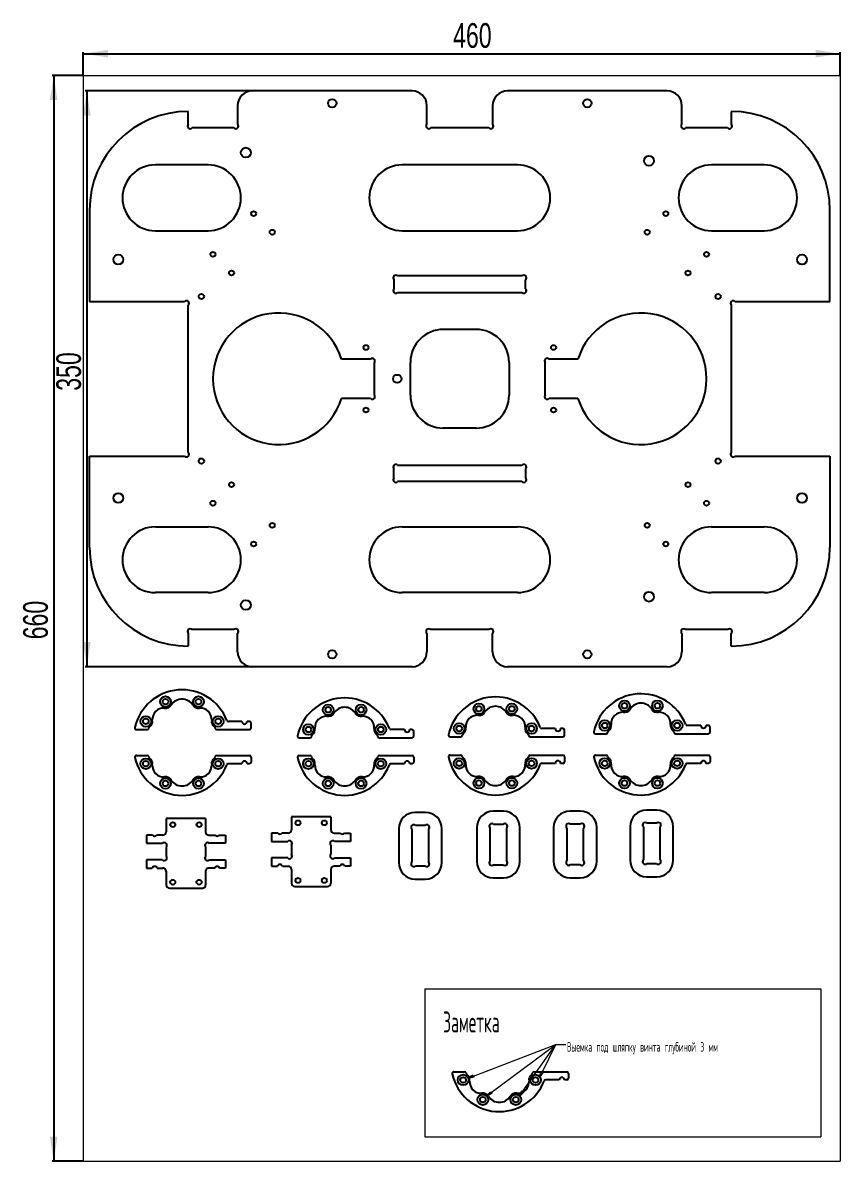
# Model space of a CAD drawing. Header units: millimetres. Extents: x 8 to 1508, y 7 to 699.
# Drawn here: x 8 to 505, y 7 to 699 of the extents above; entities that cross this region are included whole.
import ezdxf

# ---------------------------------------------------------------- set-up
doc = ezdxf.new("R2010")
doc.units = ezdxf.units.MM
doc.layers.add('SLD-0', color=179, linetype='Continuous')
doc.styles.add('SLDTEXTSTYLE0', font='TXT', dxfattribs={"width": 0.445789})
doc.styles.add('SLDTEXTSTYLE1', font='TXT', dxfattribs={"width": 0.7})
doc.styles.add('SLDTEXTSTYLE2', font='TXT', dxfattribs={"width": 0.515789, "bigfont": 'bigfont'})
doc.styles.add('SLDTEXTSTYLE3', font='TXT', dxfattribs={"width": 0.445789, "bigfont": 'bigfont'})
doc.dimstyles.new('SLDDIMSTYLE0', dxfattribs={"dimtxt": 15, "dimasz": 3.302, "dimexe": 0, "dimexo": 0.0625, "dimgap": 3.75, "dimtad": 1, "dimdec": 0, "dimrnd": 1e-09, "dimzin": 12, "dimdsep": 46, "dimtxsty": 'SLDTEXTSTYLE0', "dimblk1": 'NONE', "dimblk2": 'NONE', "dimsah": 1, "dimcen": 0.09, "dimadec": 0, "dimazin": 3, "dimtfac": 1, "dimtdec": 3, "dimtofl": 0, "dimtmove": 0, "dimatfit": 3, "dimldrblk": 'NONE', "dimfxl": 1, "dimfrac": 2, "dimtolj": 1, "dimtzin": 12, "dimarcsym": 0})

# ---------------------------------------------------------------- blocks, each defined once
blk = doc.blocks.new('_D')
at = {"layer": 'SLD-0', "color": 7}
for p, q in [((44.56, 666.78), (44.56, 681.03)), ((44.56, 680.03), (504.56, 680.03)), ((504.56, 666.78), (504.56, 681.03))]:
    blk.add_line(p, q, dxfattribs=at)
for points in [[(44.56, 680.03), (59.56, 677.72), (59.56, 682.34)], [(504.56, 680.03), (489.56, 682.34), (489.56, 677.72)]]:
    blk.add_solid(points, dxfattribs=at)
at = {"layer": 'SLD-0', "color": 7, "insert": (269.29, 698.59), "char_height": 15, "attachment_point": 1, "style": 'SLDTEXTSTYLE1'}
blk.add_mtext('460', dxfattribs=at)
blk = doc.blocks.new('_None')
blk = doc.blocks.new('_D_1')
at = {"layer": 'SLD-0', "color": 7}
for p, q in [((44.55, 666.77), (25.56, 666.77)), ((26.56, 666.77), (26.56, 6.77)), ((44.55, 6.77), (25.56, 6.77))]:
    blk.add_line(p, q, dxfattribs=at)
for points in [[(26.56, 666.77), (24.25, 651.77), (28.87, 651.77)], [(26.56, 6.77), (28.87, 21.77), (24.25, 21.77)]]:
    blk.add_solid(points, dxfattribs=at)
at = {"layer": 'SLD-0', "color": 7, "insert": (8, 324.03), "char_height": 15, "attachment_point": 1, "rotation": 90, "style": 'SLDTEXTSTYLE1'}
blk.add_mtext('660', dxfattribs=at)
blk = doc.blocks.new('_D_6')
at = {"layer": 'SLD-0', "color": 7}
for p, q in [((147.33, 657.4), (45.69, 657.4)), ((46.69, 657.4), (46.69, 307.4)), ((147.33, 307.4), (45.69, 307.4))]:
    blk.add_line(p, q, dxfattribs=at)
for points in [[(46.69, 657.4), (44.38, 642.4), (49, 642.4)], [(46.69, 307.4), (49, 322.4), (44.38, 322.4)]]:
    blk.add_solid(points, dxfattribs=at)
at = {"layer": 'SLD-0', "color": 7, "insert": (28.13, 475.11), "char_height": 15, "attachment_point": 1, "rotation": 90, "style": 'SLDTEXTSTYLE1'}
blk.add_mtext('350', dxfattribs=at)

msp = doc.modelspace()

# ---------------------------------------------------------------- hatches: boundary and pattern name
at = {"linetype": 'Continuous'}
h = msp.add_hatch(dxfattribs=at)
h.set_pattern_fill('ANSI31', style=0)
h.paths.add_polyline_path([(281.49, 59.09), (281.91, 58), (278.43, 57.28)], flags=0)
h = msp.add_hatch(dxfattribs=at)
h.set_pattern_fill('ANSI31', style=0)
h.paths.add_polyline_path([(323.08, 61.38), (324.13, 60.87), (322.08, 57.98)], flags=0)
h = msp.add_hatch(dxfattribs=at)
h.set_pattern_fill('ANSI31', style=0)
h.paths.add_polyline_path([(292.17, 48.99), (292.87, 48.06), (289.71, 46.43)], flags=0)
h = msp.add_hatch(dxfattribs=at)
h.set_pattern_fill('ANSI31', style=0)
h.paths.add_polyline_path([(311.25, 49.62), (312.21, 48.95), (309.72, 46.42)], flags=0)

# ---------------------------------------------------------------- linework, layer by layer
at = {"layer": 'SLD-0', "color": 7, "linetype": 'Continuous', "lineweight": 18}
for p, q in [((44.56, 666.77), (504.56, 666.77)), ((44.56, 666.77), (44.56, 6.77)), ((504.56, 666.77), (504.56, 6.77)), ((252.13, 111.63), (492.85, 111.63)), ((252.13, 111.63), (252.13, 21.61)), ((492.85, 111.63), (492.85, 21.61)), ((281.7, 58.54), (331.64, 77.77)), ((292.52, 48.53), (331.64, 77.77)), ((311.73, 49.29), (331.64, 77.77)), ((323.6, 61.13), (331.64, 77.77)), ((331.64, 77.77), (337.89, 77.77)), ((331.64, 77.77), (337.89, 77.77)), ((331.64, 77.77), (337.89, 77.77)), ((331.64, 77.77), (337.89, 77.77)), ((252.13, 21.61), (492.85, 21.61)), ((44.56, 6.77), (504.56, 6.77))]:
    msp.add_line(p, q, dxfattribs=at)
at = {"layer": 'SLD-0', "color": 7, "linetype": 'Continuous', "lineweight": 25}
for p, q in [((244.34, 657.4), (147.34, 657.4)), ((399.34, 657.4), (302.34, 657.4)), ((108.34, 637.16), (108.34, 644.9)), ((138.34, 648.4), (138.34, 637.16)), ((253.34, 637.16), (253.34, 648.4)), ((293.34, 648.4), (293.34, 637.16)), ((408.34, 637.16), (408.34, 648.4)), ((438.34, 644.9), (438.34, 637.16)), ((136.08, 634.9), (110.6, 634.9)), ((291.08, 634.9), (255.6, 634.9)), ((436.08, 634.9), (410.6, 634.9)), ((120.34, 612.4), (88.34, 612.4)), ((308.34, 612.4), (238.34, 612.4)), ((458.34, 612.4), (426.34, 612.4)), ((48.34, 584.9), (48.34, 529.4)), ((498.34, 529.4), (498.34, 584.9)), ((88.34, 572.4), (120.34, 572.4)), ((238.34, 572.4), (308.34, 572.4)), ((426.34, 572.4), (458.34, 572.4)), ((233.34, 542.64), (233.34, 537.16)), ((311.08, 544.9), (235.6, 544.9)), ((313.34, 537.16), (313.34, 542.64)), ((235.6, 534.9), (311.08, 534.9)), ((48.34, 529.4), (106.08, 529.4)), ((108.34, 437.66), (108.34, 527.14)), ((438.34, 527.14), (438.34, 437.66)), ((440.6, 529.4), (498.34, 529.4)), ((283.34, 512.4), (263.34, 512.4)), ((219.08, 494.4), (201.5, 494.4)), ((221.34, 492.14), (221.34, 472.66)), ((243.34, 472.4), (243.34, 492.4)), ((303.34, 492.4), (303.34, 472.4)), ((325.34, 472.66), (325.34, 492.14)), ((345.18, 494.4), (327.6, 494.4)), ((219.08, 470.4), (201.5, 470.4)), ((345.18, 470.4), (327.6, 470.4)), ((283.34, 452.4), (263.34, 452.4)), ((48.34, 379.9), (48.34, 435.4)), ((48.34, 435.4), (106.08, 435.4)), ((235.6, 429.9), (311.08, 429.9)), ((440.6, 435.4), (498.34, 435.4)), ((498.34, 435.4), (498.34, 379.9)), ((233.34, 422.16), (233.34, 427.64)), ((313.34, 427.64), (313.34, 422.16)), ((311.08, 419.9), (235.6, 419.9)), ((88.34, 392.4), (120.34, 392.4)), ((238.34, 392.4), (308.34, 392.4)), ((426.34, 392.4), (458.34, 392.4)), ((120.34, 352.4), (88.34, 352.4)), ((308.34, 352.4), (238.34, 352.4)), ((458.34, 352.4), (426.34, 352.4)), ((108.34, 327.64), (108.34, 319.9)), ((136.08, 329.9), (110.6, 329.9)), ((138.34, 316.4), (138.34, 327.64)), ((253.34, 327.64), (253.34, 316.4)), ((291.08, 329.9), (255.6, 329.9)), ((293.34, 316.4), (293.34, 327.64)), ((408.34, 327.64), (408.34, 316.4)), ((436.08, 329.9), (410.6, 329.9)), ((438.34, 319.9), (438.34, 327.64)), ((244.34, 307.4), (147.34, 307.4)), ((399.34, 307.4), (302.34, 307.4)), ((97.97, 284.08), (97.97, 284.08)), ((97.97, 284.08), (97.97, 284.08)), ((97.97, 284.08), (97.97, 284.08)), ((97.97, 284.08), (97.97, 284.08)), ((97.97, 284.08), (97.97, 284.08)), ((97.97, 284.08), (97.97, 284.08)), ((97.97, 284.08), (97.97, 284.08)), ((97.97, 284.08), (97.97, 284.08)), ((111.1, 284.08), (111.1, 284.08)), ((111.1, 284.08), (111.1, 284.08)), ((111.1, 284.08), (111.1, 284.08)), ((111.1, 284.08), (111.1, 284.08)), ((111.1, 284.08), (111.1, 284.08)), ((111.1, 284.08), (111.1, 284.08)), ((111.1, 284.08), (111.1, 284.08)), ((111.1, 284.08), (111.1, 284.08)), ((196.78, 279.14), (196.78, 279.14)), ((196.78, 279.14), (196.78, 279.14)), ((196.78, 279.14), (196.78, 279.14)), ((196.78, 279.14), (196.78, 279.14)), ((196.78, 279.14), (196.78, 279.14)), ((196.78, 279.14), (196.78, 279.14)), ((196.78, 279.14), (196.78, 279.14)), ((196.78, 279.14), (196.78, 279.14)), ((209.92, 279.14), (209.92, 279.14)), ((209.92, 279.14), (209.92, 279.14)), ((209.92, 279.14), (209.92, 279.14)), ((209.92, 279.14), (209.92, 279.14)), ((209.92, 279.14), (209.92, 279.14)), ((209.92, 279.14), (209.92, 279.14)), ((209.92, 279.14), (209.92, 279.14)), ((209.92, 279.14), (209.92, 279.14)), ((288.45, 279.73), (288.46, 279.73)), ((288.46, 279.73), (288.46, 279.73)), ((288.46, 279.73), (288.46, 279.73)), ((288.46, 279.73), (288.46, 279.73)), ((288.46, 279.73), (288.46, 279.73)), ((288.46, 279.73), (288.46, 279.73)), ((288.46, 279.73), (288.46, 279.74)), ((288.46, 279.74), (288.46, 279.74)), ((301.59, 279.74), (301.59, 279.74)), ((301.59, 279.74), (301.59, 279.73)), ((301.59, 279.73), (301.59, 279.73)), ((301.59, 279.73), (301.59, 279.73)), ((301.59, 279.73), (301.59, 279.73)), ((301.59, 279.73), (301.59, 279.73)), ((301.59, 279.73), (301.59, 279.73)), ((301.59, 279.73), (301.59, 279.73)), ((376.86, 281.58), (376.86, 281.58)), ((376.86, 281.58), (376.86, 281.58)), ((376.86, 281.58), (376.86, 281.58)), ((376.86, 281.58), (376.86, 281.58)), ((376.86, 281.58), (376.86, 281.58)), ((376.86, 281.58), (376.86, 281.58)), ((376.86, 281.58), (376.86, 281.58)), ((376.86, 281.58), (376.86, 281.58)), ((389.99, 281.58), (389.99, 281.58)), ((389.99, 281.58), (390, 281.58)), ((390, 281.58), (390, 281.58)), ((390, 281.58), (390, 281.58)), ((390, 281.58), (390, 281.58)), ((390, 281.58), (390, 281.58)), ((390, 281.58), (390, 281.58)), ((390, 281.58), (390, 281.58)), ((140.94, 274.13), (132.72, 274.13)), ((145.54, 274.13), (144.14, 274.13)), ((146.54, 270.13), (146.54, 273.13)), ((419.83, 271.64), (411.61, 271.64)), ((424.43, 271.64), (423.03, 271.64)), ((425.43, 267.64), (425.43, 270.64)), ((76.93, 269.13), (83.37, 269.13)), ((125.7, 269.13), (145.54, 269.13)), ((175.74, 264.19), (182.18, 264.19)), ((224.52, 264.19), (244.35, 264.19)), ((239.75, 269.19), (231.53, 269.19)), ((244.35, 269.19), (242.95, 269.19)), ((245.35, 265.19), (245.35, 268.19)), ((267.42, 264.79), (273.86, 264.79)), ((316.19, 264.79), (336.02, 264.79)), ((331.42, 269.79), (323.2, 269.79)), ((336.02, 269.79), (334.62, 269.79)), ((337.02, 265.79), (337.02, 268.79)), ((355.82, 266.64), (362.26, 266.64)), ((404.6, 266.64), (424.43, 266.64)), ((76.93, 253.43), (83.37, 253.43)), ((125.7, 253.43), (145.54, 253.43)), ((146.54, 252.43), (146.54, 249.43)), ((175.74, 253.43), (182.18, 253.43)), ((224.52, 253.43), (244.35, 253.43)), ((245.35, 252.43), (245.35, 249.43)), ((267.42, 253.62), (273.86, 253.62)), ((316.19, 253.62), (336.02, 253.62)), ((337.02, 252.62), (337.02, 249.62)), ((355.82, 253.62), (362.26, 253.62)), ((404.6, 253.62), (424.43, 253.62)), ((425.43, 252.62), (425.43, 249.62)), ((140.94, 248.43), (132.72, 248.43)), ((145.54, 248.43), (144.14, 248.43)), ((239.75, 248.43), (231.53, 248.43)), ((244.35, 248.43), (242.95, 248.43)), ((331.42, 248.62), (323.2, 248.62)), ((336.02, 248.62), (334.62, 248.62)), ((419.83, 248.62), (411.61, 248.62)), ((424.43, 248.62), (423.03, 248.62)), ((97.97, 238.48), (97.97, 238.48)), ((97.97, 238.48), (97.97, 238.48)), ((97.97, 238.48), (97.97, 238.48)), ((97.97, 238.48), (97.97, 238.48)), ((97.97, 238.48), (97.97, 238.48)), ((97.97, 238.48), (97.97, 238.48)), ((97.97, 238.48), (97.97, 238.48)), ((97.97, 238.48), (97.97, 238.48)), ((111.1, 238.48), (111.1, 238.48)), ((111.1, 238.48), (111.1, 238.48)), ((111.1, 238.48), (111.1, 238.48)), ((111.1, 238.48), (111.1, 238.48)), ((111.1, 238.48), (111.1, 238.48)), ((111.1, 238.48), (111.1, 238.48)), ((111.1, 238.48), (111.1, 238.48)), ((111.1, 238.48), (111.1, 238.48)), ((196.78, 238.48), (196.78, 238.48)), ((196.78, 238.48), (196.78, 238.48)), ((196.78, 238.48), (196.78, 238.48)), ((196.78, 238.48), (196.78, 238.48)), ((196.78, 238.48), (196.78, 238.48)), ((196.78, 238.48), (196.78, 238.48)), ((196.78, 238.48), (196.78, 238.48)), ((196.78, 238.48), (196.78, 238.48)), ((209.92, 238.48), (209.92, 238.48)), ((209.92, 238.48), (209.92, 238.48)), ((209.92, 238.48), (209.92, 238.48)), ((209.92, 238.48), (209.92, 238.48)), ((209.92, 238.48), (209.92, 238.48)), ((209.92, 238.48), (209.92, 238.48)), ((209.92, 238.48), (209.92, 238.48)), ((209.92, 238.48), (209.92, 238.48)), ((288.45, 238.67), (288.46, 238.67)), ((288.46, 238.67), (288.46, 238.67)), ((288.46, 238.67), (288.46, 238.67)), ((288.46, 238.67), (288.46, 238.67)), ((288.46, 238.67), (288.46, 238.67)), ((288.46, 238.67), (288.46, 238.67)), ((288.46, 238.67), (288.46, 238.67)), ((288.46, 238.67), (288.46, 238.67)), ((301.59, 238.67), (301.59, 238.67)), ((301.59, 238.67), (301.59, 238.67)), ((301.59, 238.67), (301.59, 238.67)), ((301.59, 238.67), (301.59, 238.67)), ((301.59, 238.67), (301.59, 238.67)), ((301.59, 238.67), (301.59, 238.67)), ((301.59, 238.67), (301.59, 238.67)), ((301.59, 238.67), (301.59, 238.67)), ((376.86, 238.67), (376.86, 238.67)), ((376.86, 238.67), (376.86, 238.67)), ((376.86, 238.67), (376.86, 238.67)), ((376.86, 238.67), (376.86, 238.67)), ((376.86, 238.67), (376.86, 238.67)), ((376.86, 238.67), (376.86, 238.67)), ((376.86, 238.67), (376.86, 238.67)), ((376.86, 238.67), (376.86, 238.67)), ((389.99, 238.67), (389.99, 238.67)), ((389.99, 238.67), (390, 238.67)), ((390, 238.67), (390, 238.67)), ((390, 238.67), (390, 238.67)), ((390, 238.67), (390, 238.67)), ((390, 238.67), (390, 238.67)), ((390, 238.67), (390, 238.67)), ((390, 238.67), (390, 238.67)), ((118.92, 215.02), (94.92, 215.02)), ((94.92, 215.02), (94.92, 207.02)), ((118.92, 215.02), (118.92, 207.02)), ((195.03, 216.14), (171.03, 216.14)), ((171.03, 216.14), (171.03, 208.14)), ((195.03, 216.14), (195.03, 208.14)), ((252.45, 218.82), (246.25, 218.82)), ((299.88, 219.52), (293.68, 219.52)), ((346.6, 219.59), (340.4, 219.59)), ((393.11, 220.22), (386.91, 220.22)), ((236.25, 208.82), (236.25, 188.32)), ((244.25, 208.56), (244.25, 188.58)), ((252.19, 210.82), (246.51, 210.82)), ((254.45, 188.58), (254.45, 208.56)), ((262.45, 188.32), (262.45, 208.82)), ((283.68, 209.52), (283.68, 189.02)), ((291.68, 209.26), (291.68, 189.28)), ((299.61, 211.52), (293.94, 211.52)), ((301.88, 189.28), (301.88, 209.26)), ((309.88, 189.02), (309.88, 209.52)), ((330.4, 209.59), (330.4, 189.09)), ((338.4, 209.33), (338.4, 189.35)), ((346.34, 211.59), (340.67, 211.59)), ((348.6, 189.35), (348.6, 209.33)), ((356.6, 189.09), (356.6, 209.59)), ((376.91, 210.22), (376.91, 189.72)), ((384.91, 209.96), (384.91, 189.98)), ((392.85, 212.22), (387.17, 212.22)), ((395.11, 189.98), (395.11, 209.96)), ((403.11, 189.72), (403.11, 210.22)), ((82.92, 205.02), (82.92, 200.02)), ((86.67, 205.02), (82.92, 205.02)), ((92.92, 205.02), (89.17, 205.02)), ((120.92, 205.02), (124.67, 205.02)), ((127.17, 205.02), (130.92, 205.02)), ((130.92, 205.02), (130.92, 200.02)), ((159.03, 206.14), (159.03, 201.14)), ((162.78, 206.14), (159.03, 206.14)), ((159.03, 201.14), (168.77, 201.14)), ((169.03, 206.14), (165.28, 206.14)), ((197.03, 206.14), (200.78, 206.14)), ((207.03, 201.14), (197.29, 201.14)), ((203.28, 206.14), (207.03, 206.14)), ((207.03, 206.14), (207.03, 201.14)), ((82.92, 200.02), (92.66, 200.02)), ((94.92, 197.75), (94.92, 192.28)), ((118.92, 197.75), (118.92, 192.28)), ((130.92, 200.02), (121.19, 200.02)), ((171.03, 198.87), (171.03, 193.4)), ((195.03, 198.87), (195.03, 193.4)), ((82.92, 190.02), (82.92, 185.02)), ((92.66, 190.02), (82.92, 190.02)), ((121.19, 190.02), (130.92, 190.02)), ((130.92, 190.02), (130.92, 185.02)), ((159.03, 191.14), (159.03, 186.14)), ((168.77, 191.14), (159.03, 191.14)), ((197.29, 191.14), (207.03, 191.14)), ((207.03, 191.14), (207.03, 186.14)), ((293.94, 187.02), (299.61, 187.02)), ((340.67, 187.09), (346.34, 187.09)), ((387.17, 187.72), (392.85, 187.72)), ((82.92, 185.02), (86.44, 185.02)), ((89.41, 185.02), (92.92, 185.02)), ((94.92, 183.02), (94.92, 174.72)), ((118.92, 183.02), (118.92, 174.72)), ((124.44, 185.02), (120.92, 185.02)), ((130.92, 185.02), (127.41, 185.02)), ((159.03, 186.14), (162.55, 186.14)), ((165.52, 186.14), (169.03, 186.14)), ((171.03, 184.14), (171.03, 175.84)), ((195.03, 184.14), (195.03, 175.84)), ((200.55, 186.14), (197.03, 186.14)), ((207.03, 186.14), (203.52, 186.14)), ((246.51, 186.32), (252.19, 186.32)), ((173.03, 173.84), (193.03, 173.84)), ((246.25, 178.32), (252.45, 178.32)), ((293.68, 179.02), (299.88, 179.02)), ((340.4, 179.09), (346.6, 179.09)), ((386.91, 179.72), (393.11, 179.72)), ((96.92, 172.72), (116.92, 172.72)), ((269.78, 61.17), (276.22, 61.17)), ((318.55, 61.17), (338.38, 61.17)), ((333.78, 56.17), (325.56, 56.17)), ((338.38, 56.17), (336.98, 56.17)), ((339.38, 60.17), (339.38, 57.17)), ((290.82, 46.22), (290.82, 46.22)), ((290.82, 46.22), (290.82, 46.22)), ((290.82, 46.22), (290.82, 46.22)), ((290.82, 46.22), (290.82, 46.22)), ((290.82, 46.22), (290.82, 46.22)), ((290.82, 46.22), (290.82, 46.22)), ((290.82, 46.22), (290.82, 46.22)), ((290.82, 46.22), (290.82, 46.22)), ((303.95, 46.22), (303.95, 46.22)), ((303.95, 46.22), (303.95, 46.22)), ((303.95, 46.22), (303.95, 46.22)), ((303.95, 46.22), (303.95, 46.22)), ((303.95, 46.22), (303.95, 46.22)), ((303.95, 46.22), (303.95, 46.22)), ((303.95, 46.22), (303.95, 46.22)), ((303.95, 46.22), (303.95, 46.22))]:
    msp.add_line(p, q, dxfattribs=at)
at = {"layer": 'SLD-0'}
for p, q in [((278.43, 57.28), (281.49, 59.09)), ((281.91, 58), (278.43, 57.28)), ((281.49, 59.09), (281.91, 58)), ((322.08, 57.98), (323.08, 61.38)), ((324.13, 60.87), (322.08, 57.98)), ((323.08, 61.38), (324.13, 60.87)), ((289.71, 46.43), (292.17, 48.99)), ((292.17, 48.99), (292.87, 48.06)), ((309.72, 46.42), (311.25, 49.62)), ((312.21, 48.95), (309.72, 46.42)), ((311.25, 49.62), (312.21, 48.95)), ((292.87, 48.06), (289.71, 46.43))]:
    msp.add_line(p, q, dxfattribs=at)
at = {"layer": 'SLD-0', "color": 7, "linetype": 'Continuous', "lineweight": 25}
for centre, radius in [((195.84, 649.9), 2.5), ((350.84, 649.9), 2.5), ((143.34, 619.9), 3), ((388.34, 614.9), 3), ((148.08, 582.8), 1.5), ((398.59, 582.8), 1.5), ((159.4, 571.49), 1.5), ((387.28, 571.49), 1.5), ((65.84, 554.9), 3), ((123.34, 558.05), 1.5), ((423.34, 558.05), 1.5), ((481.34, 554.9), 3), ((134.65, 546.74), 1.5), ((412.03, 546.74), 1.5), ((116.34, 532.4), 1.6), ((430.34, 532.4), 1.6), ((216.34, 501.4), 1.5), ((330.34, 501.4), 1.5), ((235.34, 482.4), 2.5), ((216.34, 463.4), 1.5), ((330.34, 463.4), 1.5), ((116.34, 432.4), 1.6), ((430.34, 432.4), 1.6), ((134.65, 418.05), 1.5), ((412.03, 418.05), 1.5), ((65.84, 409.9), 3), ((481.34, 409.9), 3), ((123.34, 406.74), 1.5), ((423.34, 406.74), 1.5), ((159.4, 393.31), 1.5), ((387.28, 393.31), 1.5), ((148.08, 381.99), 1.5), ((398.59, 381.99), 1.5), ((143.34, 344.9), 3), ((388.34, 349.9), 3), ((195.84, 314.9), 2.5), ((350.84, 314.9), 2.5), ((94.54, 286.13), 3.25), ((94.54, 286.13), 1.7), ((114.54, 286.13), 3.25), ((114.54, 286.13), 1.7), ((193.35, 281.19), 3.25), ((213.35, 281.19), 3.25), ((285.02, 281.79), 3.25), ((305.02, 281.79), 3.25), ((373.43, 283.64), 3.25), ((373.43, 283.64), 1.7), ((393.43, 283.64), 3.25), ((393.43, 283.64), 1.7), ((82.54, 274.13), 3.25), ((126.54, 274.13), 3.25), ((193.35, 281.19), 1.7), ((213.35, 281.19), 1.7), ((285.02, 281.79), 1.7), ((305.02, 281.79), 1.7), ((82.54, 274.13), 1.7), ((126.54, 274.13), 1.7), ((181.35, 269.19), 3.25), ((181.35, 269.19), 1.7), ((225.35, 269.19), 3.25), ((225.35, 269.19), 1.7), ((273.02, 269.79), 3.25), ((273.02, 269.79), 1.7), ((317.02, 269.79), 3.25), ((317.02, 269.79), 1.7), ((361.43, 271.64), 3.25), ((361.43, 271.64), 1.7), ((405.43, 271.64), 3.25), ((405.43, 271.64), 1.7), ((82.54, 248.43), 3.25), ((82.54, 248.43), 1.7), ((126.54, 248.43), 3.25), ((126.54, 248.43), 1.7), ((181.35, 248.43), 3.25), ((181.35, 248.43), 1.7), ((225.35, 248.43), 3.25), ((225.35, 248.43), 1.7), ((273.02, 248.62), 3.25), ((273.02, 248.62), 1.7), ((317.02, 248.62), 3.25), ((317.02, 248.62), 1.7), ((361.43, 248.62), 3.25), ((361.43, 248.62), 1.7), ((405.43, 248.62), 3.25), ((405.43, 248.62), 1.7), ((94.54, 236.43), 3.25), ((94.54, 236.43), 1.7), ((114.54, 236.43), 3.25), ((114.54, 236.43), 1.7), ((193.35, 236.43), 3.25), ((193.35, 236.43), 1.7), ((213.35, 236.43), 3.25), ((213.35, 236.43), 1.7), ((285.02, 236.62), 3.25), ((285.02, 236.62), 1.7), ((305.02, 236.62), 3.25), ((305.02, 236.62), 1.7), ((373.43, 236.62), 3.25), ((373.43, 236.62), 1.7), ((393.43, 236.62), 3.25), ((393.43, 236.62), 1.7), ((98.92, 211.36), 1.5), ((114.92, 211.36), 1.5), ((175.03, 212.48), 1.5), ((191.03, 212.48), 1.5), ((98.92, 176.36), 1.5), ((114.92, 176.36), 1.5), ((175.03, 177.48), 1.5), ((191.03, 177.48), 1.5), ((275.38, 56.17), 3.25), ((275.38, 56.17), 1.7), ((319.38, 56.17), 3.25), ((319.38, 56.17), 1.7), ((287.38, 44.17), 3.25), ((287.38, 44.17), 1.7), ((307.38, 44.17), 3.25), ((307.38, 44.17), 1.7)]:
    msp.add_circle(centre, radius, dxfattribs=at)
for centre, radius, start, end in [((147.34, 648.4), 9, 90, 180), ((244.34, 648.4), 9, 0, 90), ((302.34, 648.4), 9, 90, 180), ((399.34, 648.4), 9, 0, 90), ((108.34, 584.9), 60, 90, 180), ((438.34, 584.9), 60, 0, 90), ((109.47, 636.03), 1.6, 135, 315), ((137.21, 636.03), 1.6, 225, 45), ((254.47, 636.03), 1.6, 135, 315), ((292.21, 636.03), 1.6, 225, 45), ((409.47, 636.03), 1.6, 135, 315), ((437.21, 636.03), 1.6, 225, 45), ((88.34, 592.4), 20, 90, 270), ((120.34, 592.4), 20, 270, 90), ((238.34, 592.4), 20, 90, 270), ((308.34, 592.4), 20, 270, 90), ((426.34, 592.4), 20, 90, 270), ((458.34, 592.4), 20, 270, 90), ((234.47, 543.77), 1.6, 45, 225), ((312.21, 543.77), 1.6, 315, 135), ((234.47, 536.03), 1.6, 135, 315), ((312.21, 536.03), 1.6, 225, 45), ((107.21, 528.27), 1.6, 315, 135), ((439.47, 528.27), 1.6, 45, 225), ((163.34, 482.4), 40, 17.4576, 342.5424), ((383.34, 482.4), 40, 197.4576, 162.5424), ((263.34, 492.4), 20, 90, 180), ((283.34, 492.4), 20, 0, 90), ((220.21, 493.27), 1.6, 315, 135), ((326.47, 493.27), 1.6, 45, 225), ((220.21, 471.53), 1.6, 225, 45), ((263.34, 472.4), 20, 180, 270), ((283.34, 472.4), 20, 270, 0), ((326.47, 471.53), 1.6, 135, 315), ((107.21, 436.53), 1.6, 225, 45), ((439.47, 436.53), 1.6, 135, 315), ((234.47, 428.77), 1.6, 45, 225), ((312.21, 428.77), 1.6, 315, 135), ((234.47, 421.03), 1.6, 135, 315), ((312.21, 421.03), 1.6, 225, 45), ((88.34, 372.4), 20, 90, 270), ((120.34, 372.4), 20, 270, 90), ((238.34, 372.4), 20, 90, 270), ((308.34, 372.4), 20, 270, 90), ((426.34, 372.4), 20, 90, 270), ((458.34, 372.4), 20, 270, 90), ((108.34, 379.9), 60, 180, 270), ((438.34, 379.9), 60, 270, 0), ((109.47, 328.77), 1.6, 45, 225), ((137.21, 328.77), 1.6, 315, 135), ((254.47, 328.77), 1.6, 45, 225), ((292.21, 328.77), 1.6, 315, 135), ((409.47, 328.77), 1.6, 45, 225), ((437.21, 328.77), 1.6, 315, 135), ((147.34, 316.4), 9, 180, 270), ((244.34, 316.4), 9, 270, 0), ((302.34, 316.4), 9, 180, 270), ((399.34, 316.4), 9, 270, 0), ((104.54, 264.13), 29.25, 21.32369, 167.73759), ((383.43, 261.64), 29.25, 21.32369, 167.73759), ((94.54, 286.13), 4, 259.77308, 329.11483), ((104.54, 279.88), 7.79, 32.59072, 147.40928), ((114.54, 286.13), 4, 210.88517, 280.22692), ((203.35, 259.19), 29.25, 21.32369, 167.73759), ((295.02, 259.79), 29.25, 21.32369, 167.73759), ((383.43, 277.39), 7.79, 32.59072, 147.40928), ((93.4, 275.27), 6.92, 86.68614, 183.31386), ((104.54, 264.13), 21, 120.66443, 120.74881), ((104.54, 264.13), 21, 59.25119, 59.33557), ((115.67, 275.27), 6.92, 356.68614, 93.31386), ((192.21, 270.33), 6.92, 86.68614, 183.31386), ((203.35, 259.19), 21, 120.66443, 120.74881), ((193.35, 281.19), 4, 259.77308, 329.11483), ((203.35, 274.94), 7.79, 32.59072, 147.40928), ((213.35, 281.19), 4, 210.88517, 280.22692), ((203.35, 259.19), 21, 59.25119, 59.33557), ((214.49, 270.33), 6.92, 356.68614, 93.31386), ((283.89, 270.93), 6.92, 86.68614, 183.31386), ((295.02, 259.79), 21, 120.66443, 120.74881), ((285.02, 281.79), 4, 259.77308, 329.11483), ((295.02, 275.54), 7.79, 32.59072, 147.40928), ((305.02, 281.79), 4, 210.88517, 280.22692), ((295.02, 259.79), 21, 59.25119, 59.33557), ((306.16, 270.93), 6.92, 356.68614, 93.31386), ((372.29, 272.77), 6.92, 86.68614, 183.31386), ((383.43, 261.64), 21, 120.66443, 120.74881), ((373.43, 283.64), 4, 259.77308, 329.11483), ((393.43, 283.64), 4, 210.88517, 280.22692), ((383.43, 261.64), 21, 59.25119, 59.33557), ((394.57, 272.77), 6.92, 356.68614, 93.31386), ((76.93, 270.13), 1, 167.73759, 270), ((104.54, 264.13), 21, 162.76616, 164.17338), ((85.43, 270.06), 1, 125.42142, 162.76616), ((82.54, 274.13), 4, 305.42142, 10.22692), ((104.54, 264.13), 21, 149.25119, 149.33557), ((126.54, 274.13), 4, 169.77308, 234.57858), ((104.54, 264.13), 21, 30.66443, 30.74881), ((123.64, 270.06), 1, 17.23384, 54.57858), ((104.54, 264.13), 21, 15.82662, 17.23384), ((132.72, 275.13), 1, 201.32369, 270), ((142.54, 274.13), 1.6, 180, 0), ((145.54, 273.13), 1, 0, 90), ((145.54, 270.13), 1, 270, 0), ((181.35, 269.19), 4, 305.42142, 10.22692), ((203.35, 259.19), 21, 149.25119, 149.33557), ((225.35, 269.19), 4, 169.77308, 234.57858), ((203.35, 259.19), 21, 30.66443, 30.74881), ((273.02, 269.79), 4, 305.42142, 10.22692), ((295.02, 259.79), 21, 149.25119, 149.33557), ((317.02, 269.79), 4, 169.77308, 234.57858), ((295.02, 259.79), 21, 30.66443, 30.74881), ((323.2, 270.79), 1, 201.32369, 270), ((361.43, 271.64), 4, 305.42142, 10.22692), ((383.43, 261.64), 21, 149.25119, 149.33557), ((405.43, 271.64), 4, 169.77308, 234.57858), ((383.43, 261.64), 21, 30.66443, 30.74881), ((411.61, 272.64), 1, 201.32369, 270), ((421.43, 271.64), 1.6, 180, 0), ((424.43, 270.64), 1, 0, 90), ((83.37, 270.13), 1, 270, 344.17338), ((125.7, 270.13), 1, 195.82662, 270), ((175.74, 265.19), 1, 167.73759, 270), ((182.18, 265.19), 1, 270, 344.17338), ((203.35, 259.19), 21, 162.76616, 164.17338), ((184.25, 265.12), 1, 125.42142, 162.76616), ((222.45, 265.12), 1, 17.23384, 54.57858), ((203.35, 259.19), 21, 15.82662, 17.23384), ((224.52, 265.19), 1, 195.82662, 270), ((231.53, 270.19), 1, 201.32369, 270), ((241.35, 269.19), 1.6, 180, 0), ((244.35, 268.19), 1, 0, 90), ((244.35, 265.19), 1, 270, 0), ((267.42, 265.79), 1, 167.73759, 270), ((273.86, 265.79), 1, 270, 344.17338), ((295.02, 259.79), 21, 162.76616, 164.17338), ((275.92, 265.71), 1, 125.42142, 162.76616), ((314.12, 265.71), 1, 17.23384, 54.57858), ((295.02, 259.79), 21, 15.82662, 17.23384), ((316.19, 265.79), 1, 195.82662, 270), ((333.02, 269.79), 1.6, 180, 0), ((336.02, 268.79), 1, 0, 90), ((336.02, 265.79), 1, 270, 0), ((355.82, 267.64), 1, 167.73759, 270), ((362.26, 267.64), 1, 270, 344.17338), ((383.43, 261.64), 21, 162.76616, 164.17338), ((364.33, 267.56), 1, 125.42142, 162.76616), ((402.53, 267.56), 1, 17.23384, 54.57858), ((383.43, 261.64), 21, 15.82662, 17.23384), ((404.6, 267.64), 1, 195.82662, 270), ((424.43, 267.64), 1, 270, 0), ((76.93, 252.43), 1, 90, 192.26241), ((104.54, 258.43), 29.25, 192.26241, 338.67631), ((83.37, 252.43), 1, 15.82662, 90), ((104.54, 258.43), 21, 195.82662, 197.23384), ((85.43, 252.51), 1, 197.23384, 234.57858), ((82.54, 248.43), 4, 349.77308, 54.57858), ((126.54, 248.43), 4, 125.42142, 190.22692), ((123.64, 252.51), 1, 305.42142, 342.76616), ((104.54, 258.43), 21, 342.76616, 344.17338), ((125.7, 252.43), 1, 90, 164.17338), ((142.54, 248.43), 1.6, 0, 180), ((145.54, 252.43), 1, 0, 90), ((145.54, 249.43), 1, 270, 0), ((175.74, 252.43), 1, 90, 192.26241), ((203.35, 258.43), 29.25, 192.26241, 338.67631), ((182.18, 252.43), 1, 15.82662, 90), ((203.35, 258.43), 21, 195.82662, 197.23384), ((184.25, 252.51), 1, 197.23384, 234.57858), ((181.35, 248.43), 4, 349.77308, 54.57858), ((225.35, 248.43), 4, 125.42142, 190.22692), ((222.45, 252.51), 1, 305.42142, 342.76616), ((203.35, 258.43), 21, 342.76616, 344.17338), ((224.52, 252.43), 1, 90, 164.17338), ((241.35, 248.43), 1.6, 0, 180), ((244.35, 252.43), 1, 0, 90), ((244.35, 249.43), 1, 270, 0), ((267.42, 252.62), 1, 90, 192.26241), ((295.02, 258.62), 29.25, 192.26241, 338.67631), ((273.86, 252.62), 1, 15.82662, 90), ((295.02, 258.62), 21, 195.82662, 197.23384), ((275.92, 252.69), 1, 197.23384, 234.57858), ((273.02, 248.62), 4, 349.77308, 54.57858), ((317.02, 248.62), 4, 125.42142, 190.22692), ((314.12, 252.69), 1, 305.42142, 342.76616), ((295.02, 258.62), 21, 342.76616, 344.17338), ((316.19, 252.62), 1, 90, 164.17338), ((333.02, 248.62), 1.6, 0, 180), ((336.02, 252.62), 1, 0, 90), ((336.02, 249.62), 1, 270, 0), ((355.82, 252.62), 1, 90, 192.26241), ((383.43, 258.62), 29.25, 192.26241, 338.67631), ((362.26, 252.62), 1, 15.82662, 90), ((383.43, 258.62), 21, 195.82662, 197.23384), ((364.33, 252.69), 1, 197.23384, 234.57858), ((361.43, 248.62), 4, 349.77308, 54.57858), ((405.43, 248.62), 4, 125.42142, 190.22692), ((402.53, 252.69), 1, 305.42142, 342.76616), ((383.43, 258.62), 21, 342.76616, 344.17338), ((404.6, 252.62), 1, 90, 164.17338), ((421.43, 248.62), 1.6, 0, 180), ((424.43, 252.62), 1, 0, 90), ((424.43, 249.62), 1, 270, 0), ((104.54, 258.43), 21, 210.66443, 210.74881), ((93.4, 247.29), 6.92, 176.68614, 273.31386), ((115.67, 247.29), 6.92, 266.68614, 3.31386), ((104.54, 258.43), 21, 329.25119, 329.33557), ((132.72, 247.43), 1, 90, 158.67631), ((203.35, 258.43), 21, 210.66443, 210.74881), ((192.21, 247.29), 6.92, 176.68614, 273.31386), ((214.49, 247.29), 6.92, 266.68614, 3.31386), ((203.35, 258.43), 21, 329.25119, 329.33557), ((231.53, 247.43), 1, 90, 158.67631), ((295.02, 258.62), 21, 210.66443, 210.74881), ((283.89, 247.48), 6.92, 176.68614, 273.31386), ((306.16, 247.48), 6.92, 266.68614, 3.31386), ((295.02, 258.62), 21, 329.25119, 329.33557), ((323.2, 247.62), 1, 90, 158.67631), ((383.43, 258.62), 21, 210.66443, 210.74881), ((372.29, 247.48), 6.92, 176.68614, 273.31386), ((394.57, 247.48), 6.92, 266.68614, 3.31386), ((383.43, 258.62), 21, 329.25119, 329.33557), ((411.61, 247.62), 1, 90, 158.67631), ((104.54, 258.43), 21, 239.25119, 239.33557), ((94.54, 236.43), 4, 30.88517, 100.22692), ((104.54, 242.68), 7.79, 212.59072, 327.40928), ((114.54, 236.43), 4, 79.77308, 149.11483), ((104.54, 258.43), 21, 300.66443, 300.74881), ((203.35, 258.43), 21, 239.25119, 239.33557), ((193.35, 236.43), 4, 30.88517, 100.22692), ((203.35, 242.68), 7.79, 212.59072, 327.40928), ((213.35, 236.43), 4, 79.77308, 149.11483), ((203.35, 258.43), 21, 300.66443, 300.74881), ((295.02, 258.62), 21, 239.25119, 239.33557), ((285.02, 236.62), 4, 30.88517, 100.22692), ((295.02, 242.87), 7.79, 212.59072, 327.40928), ((305.02, 236.62), 4, 79.77308, 149.11483), ((295.02, 258.62), 21, 300.66443, 300.74881), ((383.43, 258.62), 21, 239.25119, 239.33557), ((373.43, 236.62), 4, 30.88517, 100.22692), ((383.43, 242.87), 7.79, 212.59072, 327.40928), ((393.43, 236.62), 4, 79.77308, 149.11483), ((383.43, 258.62), 21, 300.66443, 300.74881), ((246.25, 208.82), 10, 90, 180), ((252.45, 208.82), 10, 0, 90), ((293.68, 209.52), 10, 90, 180), ((299.88, 209.52), 10, 0, 90), ((340.4, 209.59), 10, 90, 180), ((346.6, 209.59), 10, 0, 90), ((386.91, 210.22), 10, 90, 180), ((393.11, 210.22), 10, 0, 90), ((169.03, 208.14), 2, 270, 0), ((197.03, 208.14), 2, 180, 270), ((245.38, 209.69), 1.6, 45, 225), ((253.32, 209.69), 1.6, 315, 135), ((292.81, 210.39), 1.6, 45, 225), ((300.74, 210.39), 1.6, 315, 135), ((339.53, 210.46), 1.6, 45, 225), ((347.47, 210.46), 1.6, 315, 135), ((386.04, 211.09), 1.6, 45, 225), ((393.98, 211.09), 1.6, 315, 135), ((87.92, 206.02), 1.6, 218.68219, 321.31781), ((92.92, 207.02), 2, 270, 0), ((120.92, 207.02), 2, 180, 270), ((125.92, 206.02), 1.6, 218.68219, 321.31781), ((164.03, 207.14), 1.6, 218.68219, 321.31781), ((169.9, 200), 1.6, 315, 135), ((196.16, 200), 1.6, 45, 225), ((202.03, 207.14), 1.6, 218.68219, 321.31781), ((93.79, 198.88), 1.6, 315, 135), ((120.06, 198.88), 1.6, 45, 225), ((93.79, 191.15), 1.6, 225, 45), ((120.06, 191.15), 1.6, 135, 315), ((164.03, 185.54), 1.6, 22.02431, 157.97569), ((169.9, 192.27), 1.6, 225, 45), ((196.16, 192.27), 1.6, 135, 315), ((202.03, 185.54), 1.6, 22.02431, 157.97569), ((246.25, 188.32), 10, 180, 270), ((245.38, 187.45), 1.6, 135, 315), ((253.32, 187.45), 1.6, 225, 45), ((252.45, 188.32), 10, 270, 0), ((293.68, 189.02), 10, 180, 270), ((292.81, 188.15), 1.6, 135, 315), ((300.74, 188.15), 1.6, 225, 45), ((299.88, 189.02), 10, 270, 0), ((340.4, 189.09), 10, 180, 270), ((339.53, 188.22), 1.6, 135, 315), ((347.47, 188.22), 1.6, 225, 45), ((346.6, 189.09), 10, 270, 0), ((386.91, 189.72), 10, 180, 270), ((386.04, 188.85), 1.6, 135, 315), ((393.98, 188.85), 1.6, 225, 45), ((393.11, 189.72), 10, 270, 0), ((87.92, 184.42), 1.6, 22.02431, 157.97569), ((92.92, 183.02), 2, 0, 90), ((120.92, 183.02), 2, 90, 180), ((125.92, 184.42), 1.6, 22.02431, 157.97569), ((169.03, 184.14), 2, 0, 90), ((197.03, 184.14), 2, 90, 180), ((96.92, 174.72), 2, 180, 270), ((116.92, 174.72), 2, 270, 0), ((173.03, 175.84), 2, 180, 270), ((193.03, 175.84), 2, 270, 0), ((269.78, 60.17), 1, 90, 192.26241), ((297.38, 66.17), 29.25, 192.26241, 338.67631), ((276.22, 60.17), 1, 15.82662, 90), ((297.38, 66.17), 21, 195.82662, 197.23384), ((278.28, 60.24), 1, 197.23384, 234.57858), ((275.38, 56.17), 4, 349.77308, 54.57858), ((297.38, 66.17), 21, 210.66443, 210.74881), ((286.25, 55.03), 6.92, 176.68614, 273.31386), ((308.52, 55.03), 6.92, 266.68614, 3.31386), ((319.38, 56.17), 4, 125.42142, 190.22692), ((297.38, 66.17), 21, 329.25119, 329.33557), ((316.48, 60.24), 1, 305.42142, 342.76616), ((297.38, 66.17), 21, 342.76616, 344.17338), ((318.55, 60.17), 1, 90, 164.17338), ((325.56, 55.17), 1, 90, 158.67631), ((335.38, 56.17), 1.6, 0, 180), ((338.38, 60.17), 1, 0, 90), ((338.38, 57.17), 1, 270, 0), ((297.38, 66.17), 21, 239.25119, 239.33557), ((287.38, 44.17), 4, 30.88517, 100.22692), ((297.38, 50.42), 7.79, 212.59072, 327.40928), ((307.38, 44.17), 4, 79.77308, 149.11483), ((297.38, 66.17), 21, 300.66443, 300.74881)]:
    msp.add_arc(centre, radius, start, end, dxfattribs=at)

# ---------------------------------------------------------------- texts
at = {"layer": 'SLD-0', "color": 7, "attachment_point": 1}
for s, insert, char_height, style in [('Заметка', (263.23, 97.75), 12.7, 'SLDTEXTSTYLE2'), ('Выемка под шляпку винта глубиной 3 мм', (338.47, 79.19), 5.8208, 'SLDTEXTSTYLE3')]:
    msp.add_mtext(s, dxfattribs=dict(at, insert=insert, char_height=char_height, style=style))

# ---------------------------------------------------------------- dimensions: what is measured, and where the dimension line sits
at = {"layer": 'SLD-0', "color": 7}
dim = msp.add_linear_dim(base=(44.56, 680.03), p1=(504.56, 666.77), p2=(44.56, 666.77), dimstyle='SLDDIMSTYLE0', dxfattribs=at)
dim.commit()
dim.dimension.update_dxf_attribs({"geometry": '_D', "text_midpoint": (286.47, 680.03), "dimtype": 160})
for base, p1, p2, picture, middle in [((26.56, 666.77), (44.56, 6.77), (44.56, 666.77), '_D_1', (26.56, 341.22)), ((46.69, 657.4), (147.34, 307.4), (147.34, 657.4), '_D_6', (46.69, 492.3))]:
    dim = msp.add_linear_dim(base=base, p1=p1, p2=p2, angle=90, dimstyle='SLDDIMSTYLE0', dxfattribs=at)
    dim.commit()
    dim.dimension.update_dxf_attribs({"geometry": picture, "text_midpoint": middle, "dimtype": 160})

doc.saveas('drawing.dxf')
